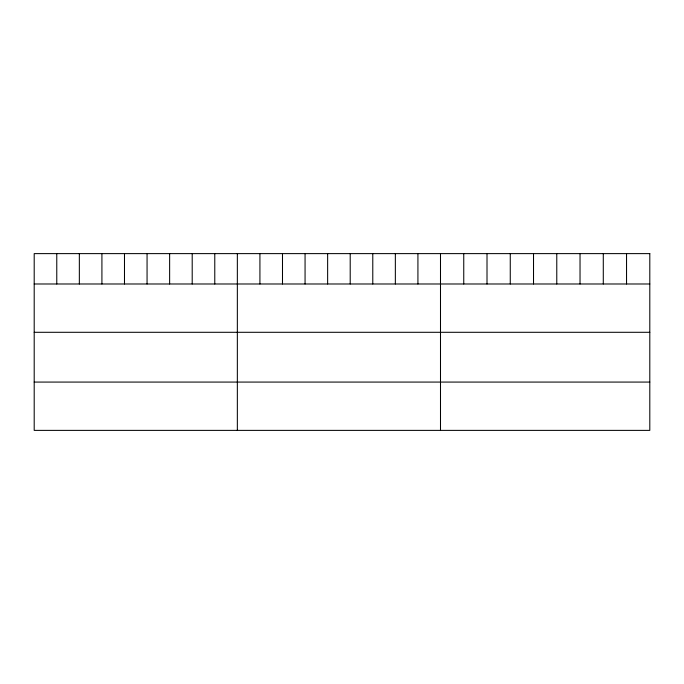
<?xml version="1.0" encoding="UTF-8"?>
<svg xmlns="http://www.w3.org/2000/svg" width="684" height="684" viewBox="0 0 684 684"><rect width="100%" height="100%" fill="white"/><g stroke="black" fill="none" stroke-linecap="round" stroke-linejoin="round"><path stroke-width="1.03" d="M34.2 283.988L649.8 283.988M34.2 332.296L649.8 332.296M34.2 382.074L649.8 382.074M626.544 253.619L626.544 283.988M603.288 253.619L603.288 283.988M580.032 253.619L580.032 283.988M556.776 253.619L556.776 283.988M533.52 253.619L533.52 283.988M510.264 253.619L510.264 283.988M487.008 253.619L487.008 283.988M463.752 253.619L463.752 283.988M440.496 253.619L440.496 430.381M417.924 253.619L417.924 283.988M395.352 253.619L395.352 283.988M372.78 253.619L372.78 283.988M350.208 253.619L350.208 283.988M327.636 253.619L327.636 283.988M305.064 253.619L305.064 283.988M282.492 253.619L282.492 283.988M259.92 253.619L259.92 283.988M237.348 253.619L237.348 430.381M214.776 253.619L214.776 283.988M192.204 253.619L192.204 283.988M169.632 253.619L169.632 283.988M147.06 253.619L147.06 283.988M124.488 253.619L124.488 283.988M101.916 253.619L101.916 283.988M79.344 253.619L79.344 283.988M56.772 253.619L56.772 283.988M649.8 253.619L34.2 253.619L34.2 430.381L649.8 430.381L649.8 253.619"/></g></svg>
